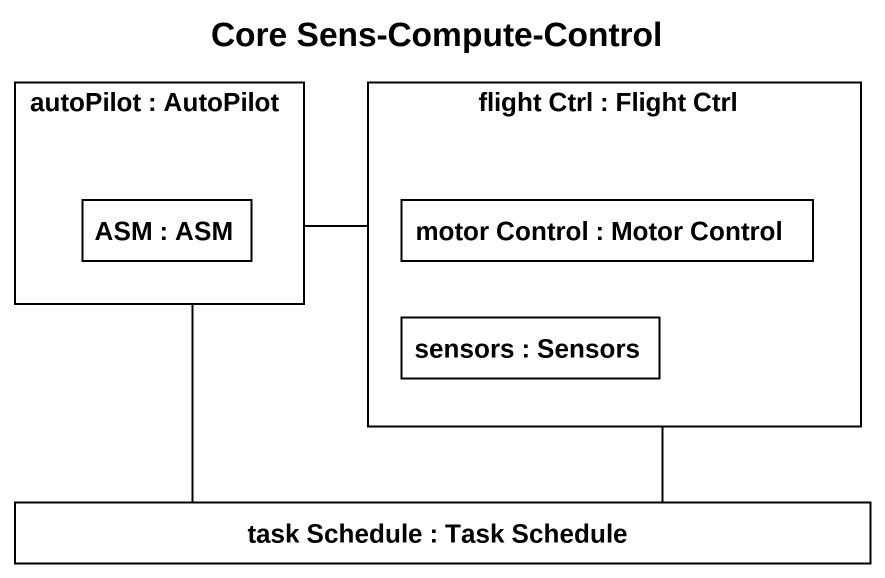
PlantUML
@startuml
title Core Sens-Compute-Control
rectangle "autoPilot : AutoPilot" as autoPilot {
  rectangle "ASM : ASM" as ASM
}
rectangle "flight Ctrl : Flight Ctrl" as flight_Ctrl {
  rectangle "motor Control : Motor Control" as motor_Control
  rectangle "sensors : Sensors" as sensors
}
rectangle "task Schedule : Task Schedule" as task_Schedule
autoPilot -right- flight_Ctrl
autoPilot -- task_Schedule
flight_Ctrl -- task_Schedule
@enduml
